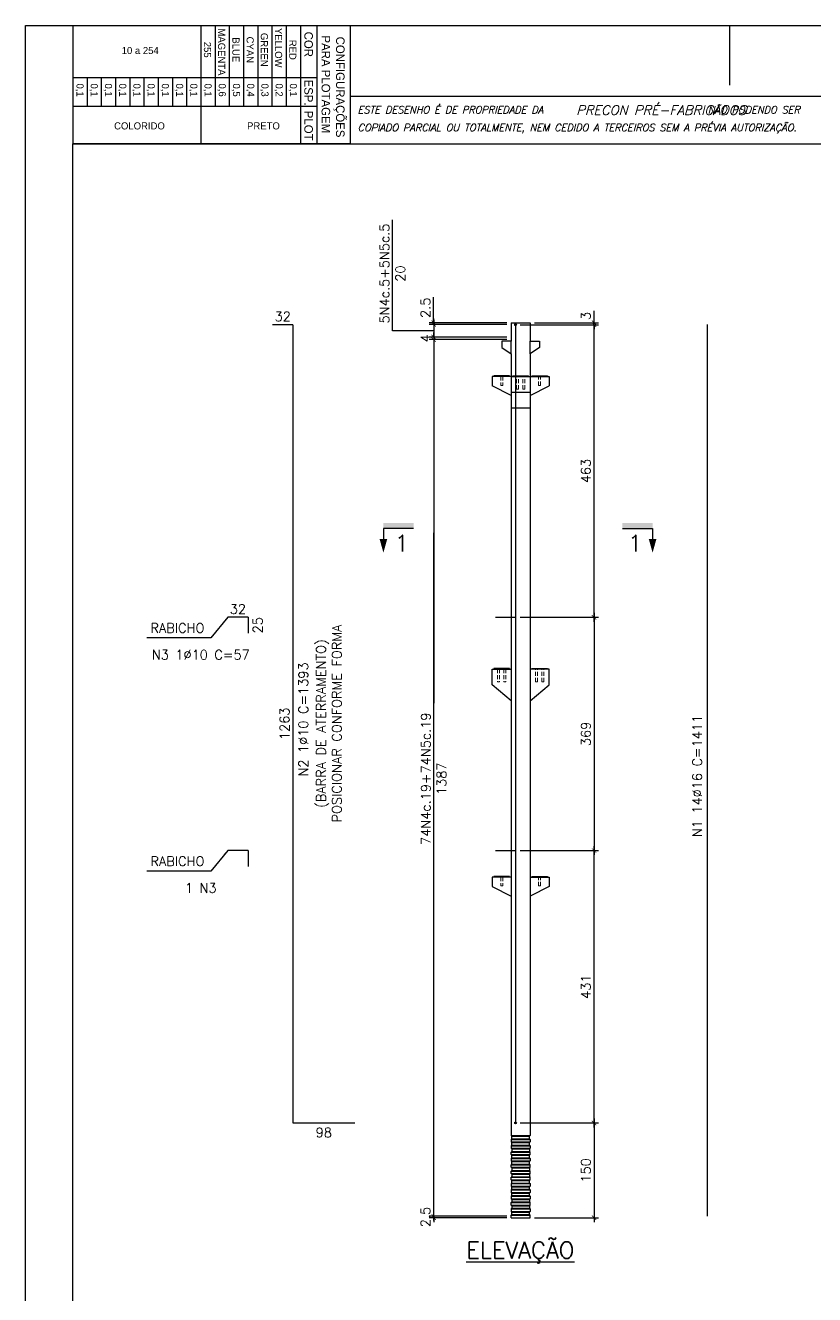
# Model space of a CAD drawing. Header units: centimetres. Extents: x 1658 to 19651, y 8294 to 11444.
# Drawn here: x 6913 to 8162, y 9436 to 11444 of the extents above; entities that cross this region are included whole.
import ezdxf
from ezdxf.enums import TextEntityAlignment as Align

# ---------------------------------------------------------------- set-up
doc = ezdxf.new("R2010")
doc.units = ezdxf.units.CM
doc.header["$LTSCALE"] = 50
doc.header["$MEASUREMENT"] = 0
doc.header["$PDMODE"] = 67
doc.linetypes.add('DASHED', pattern=[0.75, 0.5, -0.25])
doc.linetypes.add('HIDDEN', pattern=[0.375, 0.25, -0.125])
doc.layers.add('10 TRACEJADO', color=1, linetype='DASHED', lineweight=13)
for name, color, linetype in [('COTAS-PRECON', 1, 'Continuous'), ('FORMATO-PRECON', 2, 'Continuous'), ('HACHURAS-PRECON', 1, 'Continuous'), ('IND- CORTE-PRECON', 4, 'Continuous'), ('LINHA-01-PRECON', 1, 'Continuous'), ('LINHA-02-PRECON', 2, 'Continuous'), ('LINHA-04-PRECON', 4, 'Continuous'), ('TEXTO-35-PRECON', 5, 'Continuous'), ('X1', 2, 'Continuous')]:
    doc.layers.add(name, color=color, linetype=linetype)
doc.styles.add('R060', font='ACENT.shx', dxfattribs={"height": 75})
doc.styles.add('ROMANS', font='ROMANS.SHX', dxfattribs={"oblique": 15, "height": 3})
doc.styles.get("Standard").update_dxf_attribs({"font": 'romans.shx'})
doc.dimstyles.new('ESC50-50', dxfattribs={"dimscale": 50, "dimtxt": 0.2, "dimasz": 0.15, "dimexe": 0.15, "dimexo": 0.15, "dimgap": 0.08, "dimtad": 1, "dimdec": 1, "dimzin": 12, "dimdsep": 46, "dimtxsty": 'Standard', "dimblk": 'ARCHTICK', "dimcen": 0.09, "dimdle": 0.15, "dimclrd": 256, "dimclre": 256, "dimclrt": 2, "dimazin": 3, "dimtfac": 1, "dimtdec": 1, "dimtmove": 1, "dimatfit": 2, "dimfxl": 0.15, "dimtolj": 1, "dimtzin": 0, "dimarcsym": 0})
doc.dimstyles.new('ESC75-75', dxfattribs={"dimscale": 0, "dimtxt": 15, "dimasz": 7, "dimexe": 7, "dimexo": 7, "dimgap": 5.5, "dimtad": 1, "dimdec": 1, "dimdsep": 46, "dimtxsty": 'Standard', "dimblk": 'ARCHTICK', "dimcen": 0.1, "dimdle": 7, "dimclrd": 256, "dimclre": 256, "dimclrt": 2, "dimadec": 0, "dimazin": 0, "dimtfac": 1, "dimtdec": 1, "dimtix": 1, "dimtmove": 2, "dimatfit": 3, "dimfxl": 1, "dimarcsym": 0})

# ---------------------------------------------------------------- blocks, each defined once
blk = doc.blocks.new('A$C0AF02B9D')
at = {"layer": 'FORMATO-PRECON', "color": 1}
for p, q in [((0, 585), (250, 585)), ((0, 0), (0, 585)), ((250, 585), (250, 0)), ((0, 480), (250, 480)), ((0, 450), (170.7, 450)), ((0, 420), (170.7, 420)), ((0, 390), (170.7, 390)), ((0, 360), (170.7, 360)), ((0, 330), (170.7, 330)), ((0, 300), (170.7, 300)), ((110.1, 240), (170.7, 240)), ((110.1, 210), (170.7, 210)), ((110.1, 180), (170.7, 180)), ((110.1, 150), (170.7, 150)), ((110.1, 150), (170.7, 150)), ((110.1, 120), (170.7, 120)), ((110.1, 120), (170.7, 120)), ((110.1, 90), (170.7, 90)), ((110.1, 90), (170.7, 90)), ((110.1, 60), (170.7, 60)), ((110.1, 60), (170.7, 60)), ((110.1, 30), (170.7, 30)), ((110.1, 30), (170.7, 30)), ((0, 0), (250, 0)), ((110.1, 0), (170.7, 0)), ((110.1, 0), (170.7, 0)), ((110.1, 0), (170.7, 0))]:
    blk.add_line(p, q, dxfattribs=at)
at = {"layer": 'FORMATO-PRECON'}
for p, q in [((0, 515), (250, 515)), ((110.1, 0), (110.1, 515)), ((170.7, 0), (170.7, 515)), ((0, 270), (250, 270))]:
    blk.add_line(p, q, dxfattribs=at)
at = {"layer": 'FORMATO-PRECON', "style": 'R060'}
for s, p in [('CONFIGURAÇÕES ', (133.4, 563.9)), ('PARA PLOTAGEM', (124.3, 533.7)), ('COR', (40, 497.3)), ('ESP.', (141.8, 497.3)), ('PLOT', (211.6, 497.3))]:
    blk.add_text(s, height=18, dxfattribs=at).set_placement(p, align=Align.MIDDLE)
at = {"layer": 'FORMATO-PRECON', "color": 1, "style": 'R060'}
for s, p in [('RED', (51.5, 464)), ('0,1', (136.5, 464)), ('YELLOW', (47.2, 434)), ('0,2', (136.5, 434)), ('GREEN', (51.5, 404)), ('0,3', (136.5, 404)), ('CYAN', (51.5, 374)), ('0,4', (136.5, 374)), ('BLUE', (51.5, 344)), ('0,5', (136.5, 344)), ('MAGENTA', (56.1, 314)), ('0,6', (136.5, 314)), ('255', (51.3, 284)), ('0,1', (136.5, 284)), ('0,1', (136.5, 254)), ('0,1', (136.5, 224)), ('0,1', (136.5, 194)), ('0,1', (136.5, 164)), ('0,1', (136.5, 134)), ('0,1', (136.5, 104)), ('0,1', (136.5, 74)), ('0,1', (136.5, 44)), ('0,1', (136.5, 14))]:
    blk.add_text(s, height=15, dxfattribs=at).set_placement(p, align=Align.MIDDLE)
for s, p in [('PRETO', (212, 402.1)), ('COLORIDO', (212, 140.6)), ('10 a 254', (53, 142.2))]:
    blk.add_text(s, height=15, rotation=90, dxfattribs=at).set_placement(p, align=Align.MIDDLE)
blk = doc.blocks.new('A$C432D58B7')
at = {"layer": 'LINHA-01-PRECON'}
blk.add_blockref('A$C0AF02B9D', (0, 0), dxfattribs=at)
blk = doc.blocks.new('A$C550964AD')
at = {"layer": 'LINHA-01-PRECON'}
blk.add_blockref('A$C432D58B7', (0, 0), dxfattribs=at)
blk = doc.blocks.new('A$C2E607E54')
at = {"layer": 'FORMATO-PRECON', "color": 6}
blk.add_line((1835, 4050), (685, 4050), dxfattribs=at)
at = {"layer": 'FORMATO-PRECON'}
for points in [[(0, 4200), (2970, 4200), (2970, 0), (0, 0)], [(685, 3950), (1835, 3950), (1835, 4050), (685, 4050)]]:
    blk.add_lwpolyline(points, close=True, dxfattribs=at)
blk.add_lwpolyline([(1485, 4200), (1485, 4073.6)], dxfattribs=at)
at = {"layer": 'FORMATO-PRECON', "color": 6}
blk.add_lwpolyline([(100, 3950), (2870, 3950), (2870, 100), (100, 100)], close=True, dxfattribs=at)
at = {"layer": 'TEXTO-35-PRECON', "rotation": 270}
blk.add_blockref('A$C550964AD', (100, 4200), dxfattribs=at)
at = {"layer": 'FORMATO-PRECON', "style": 'ROMANS', "oblique": 15}
for s, p in [('ESTE DESENHO É DE PROPRIEDADE DA                            NÃO PODENDO SER', (700.8, 4014.4)), ('COPIADO PARCIAL OU TOTALMENTE, NEM CEDIDO A TERCEIROS SEM A PRÉVIA AUTORIZAÇÃO.', (700.8, 3977))]:
    blk.add_text(s, height=15, dxfattribs=at).set_placement(p)
at = {"layer": 'FORMATO-PRECON', "color": 3, "style": 'ROMANS', "oblique": 15}
blk.add_text('PRECON PRÉ-FABRICADOS', height=20, dxfattribs=at).set_placement((1162, 4011.3))
blk = doc.blocks.new('_ArchTick')
at = {"color": 0, "linetype": 'ByBlock', "const_width": 0.15}
blk.add_lwpolyline([(-0.5, -0.5), (0.5, 0.5)], dxfattribs=at)
blk = doc.blocks.new('*D236')
at = {"layer": 'Defpoints', "color": 0, "transparency": 16777216}
for p in [(7559.2, 9559.9), (7681.8, 9559.9), (7681.8, 9557.4)]:
    blk.add_point(p, dxfattribs=at)
at = {"layer": 'LINHA-01-PRECON', "lineweight": -2, "transparency": 16777216}
for p, q in [((7674.8, 9559.9), (7552.2, 9559.9)), ((7559.2, 9559.9), (7559.2, 9566.9)), ((7559.2, 9557.4), (7559.2, 9559.9)), ((7674.8, 9557.4), (7552.2, 9557.4)), ((7559.2, 9557.4), (7559.2, 9550.4))]:
    blk.add_line(p, q, dxfattribs=at)
at = {"layer": 'LINHA-01-PRECON', "lineweight": -2, "transparency": 16777216, "xscale": 7, "yscale": 7, "zscale": 7}
for p, rotation in [((7559.2, 9559.9), 270), ((7559.2, 9557.4), 90)]:
    blk.add_blockref('_ArchTick', p, dxfattribs=dict(at, rotation=rotation))
at = {"layer": 'LINHA-01-PRECON', "color": 2, "transparency": 16777216, "insert": (7546.2, 9558.6), "char_height": 15, "attachment_point": 5, "rotation": 90}
blk.add_mtext('2.5', dxfattribs=at)
blk = doc.blocks.new('IND-CORTE-')
at = {"layer": 'IND- CORTE-PRECON', "color": 1}
for p, q in [((-11.2, 63.5), (-33.6, 63.5)), ((-11.2, 0), (-11.2, 63.5))]:
    blk.add_line(p, q, dxfattribs=at)
for points in [[(-33.6, 71.5), (-62.5, 63.5), (-33.6, 55.4)], [(0, 0), (-11.2, 0), (0, 63.5), (-11.2, 63.5)]]:
    blk.add_solid(points, dxfattribs=at)
at = {"layer": 'IND- CORTE-PRECON', "linetype": 'Continuous', "style": 'ROMANS', "flags": 8}
blk.add_attdef('B', (-57.7, 9.1), '', height=35, dxfattribs=at)
blk = doc.blocks.new('*D237')
at = {"layer": 'Defpoints', "color": 0, "transparency": 16777216}
for p in [(7559.2, 10946.9), (7681.8, 10946.9), (7681.8, 9559.9)]:
    blk.add_point(p, dxfattribs=at)
at = {"layer": 'LINHA-01-PRECON', "lineweight": -2, "transparency": 16777216}
for p, q in [((7674.8, 10946.9), (7552.2, 10946.9)), ((7559.2, 10953.9), (7559.2, 10371.4)), ((7559.2, 9552.9), (7559.2, 10132.6)), ((7674.8, 9559.9), (7552.2, 9559.9))]:
    blk.add_line(p, q, dxfattribs=at)
at = {"layer": 'LINHA-01-PRECON', "lineweight": -2, "transparency": 16777216, "xscale": 7, "yscale": 7, "zscale": 7}
for p, rotation in [((7559.2, 10946.9), 90), ((7559.2, 9559.9), 270)]:
    blk.add_blockref('_ArchTick', p, dxfattribs=dict(at, rotation=rotation))
at = {"layer": 'LINHA-01-PRECON', "color": 2, "transparency": 16777216, "insert": (7559.2, 10252), "char_height": 15, "attachment_point": 5, "rotation": 90}
blk.add_mtext('74N4c.19+74N5c.19\\P1387', dxfattribs=at)
blk = doc.blocks.new('*D238')
at = {"layer": 'Defpoints', "color": 0, "transparency": 16777216}
for p in [(7304.4, 10970.4), (7304.4, 10970.4), (7336.4, 10970.4)]:
    blk.add_point(p, dxfattribs=at)
at = {"layer": 'LINHA-01-PRECON', "color": 2, "transparency": 16777216, "insert": (7320.4, 10983.4), "char_height": 15, "attachment_point": 5}
blk.add_mtext('32', dxfattribs=at)
blk = doc.blocks.new('*D239')
at = {"layer": 'Defpoints', "color": 0, "transparency": 16777216}
for p in [(7336.4, 10970.4), (7336.4, 9707.4), (7336.4, 9707.4)]:
    blk.add_point(p, dxfattribs=at)
at = {"layer": 'LINHA-01-PRECON', "color": 2, "transparency": 16777216, "insert": (7323.4, 10338.9), "char_height": 15, "attachment_point": 5, "rotation": 90}
blk.add_mtext('1263', dxfattribs=at)
blk = doc.blocks.new('*D240')
at = {"layer": 'Defpoints', "color": 0, "transparency": 16777216}
for p in [(7336.4, 9707.4), (7434.4, 9707.4), (7434.4, 9707.4)]:
    blk.add_point(p, dxfattribs=at)
at = {"layer": 'LINHA-01-PRECON', "color": 2, "transparency": 16777216, "insert": (7385.4, 9692.3), "char_height": 15, "attachment_point": 5}
blk.add_mtext('98', dxfattribs=at)
blk = doc.blocks.new('*D241')
at = {"layer": 'Defpoints', "color": 0, "transparency": 16777216}
for p in [(7688.8, 10507.4), (7688.8, 10138.4), (7812.9, 10138.4)]:
    blk.add_point(p, dxfattribs=at)
at = {"layer": 'LINHA-01-PRECON', "lineweight": -2, "transparency": 16777216}
for p, q in [((7695.8, 10507.4), (7819.9, 10507.4)), ((7812.9, 10514.4), (7812.9, 10131.4)), ((7695.8, 10138.4), (7819.9, 10138.4))]:
    blk.add_line(p, q, dxfattribs=at)
at = {"layer": 'LINHA-01-PRECON', "lineweight": -2, "transparency": 16777216, "xscale": 7, "yscale": 7, "zscale": 7}
for p, rotation in [((7812.9, 10507.4), 90), ((7812.9, 10138.4), 270)]:
    blk.add_blockref('_ArchTick', p, dxfattribs=dict(at, rotation=rotation))
at = {"layer": 'LINHA-01-PRECON', "color": 2, "transparency": 16777216, "insert": (7799.9, 10322.9), "char_height": 15, "attachment_point": 5, "rotation": 90}
blk.add_mtext('369', dxfattribs=at)
blk = doc.blocks.new('*D242')
at = {"layer": 'Defpoints', "color": 0, "transparency": 16777216}
for p in [(7688.8, 9707.4), (7711.8, 9557.4), (7812.9, 9557.4)]:
    blk.add_point(p, dxfattribs=at)
at = {"layer": 'LINHA-01-PRECON', "lineweight": -2, "transparency": 16777216}
for p, q in [((7695.8, 9707.4), (7819.9, 9707.4)), ((7812.9, 9714.4), (7812.9, 9550.4)), ((7718.8, 9557.4), (7819.9, 9557.4))]:
    blk.add_line(p, q, dxfattribs=at)
at = {"layer": 'LINHA-01-PRECON', "lineweight": -2, "transparency": 16777216, "xscale": 7, "yscale": 7, "zscale": 7}
for p, rotation in [((7812.9, 9707.4), 90), ((7812.9, 9557.4), 270)]:
    blk.add_blockref('_ArchTick', p, dxfattribs=dict(at, rotation=rotation))
at = {"layer": 'LINHA-01-PRECON', "color": 2, "transparency": 16777216, "insert": (7799.9, 9632.4), "char_height": 15, "attachment_point": 5, "rotation": 90}
blk.add_mtext('150', dxfattribs=at)
blk = doc.blocks.new('*D229')
at = {"layer": 'Defpoints', "color": 0, "transparency": 16777216}
for p in [(7688.8, 10970.4), (7711.8, 10973.4), (7812.9, 10973.4)]:
    blk.add_point(p, dxfattribs=at)
at = {"layer": 'LINHA-01-PRECON', "lineweight": -2, "transparency": 16777216}
for p, q in [((7695.8, 10970.4), (7819.9, 10970.4)), ((7718.8, 10973.4), (7819.9, 10973.4)), ((7812.9, 10973.4), (7812.9, 10980.4)), ((7812.9, 10970.4), (7812.9, 10973.4)), ((7812.9, 10970.4), (7812.9, 10963.4))]:
    blk.add_line(p, q, dxfattribs=at)
at = {"layer": 'LINHA-01-PRECON', "lineweight": -2, "transparency": 16777216, "xscale": 7, "yscale": 7, "zscale": 7}
for p, rotation in [((7812.9, 10973.4), 270), ((7812.9, 10970.4), 90)]:
    blk.add_blockref('_ArchTick', p, dxfattribs=dict(at, rotation=rotation))
at = {"layer": 'LINHA-01-PRECON', "color": 2, "transparency": 16777216, "insert": (7799.9, 10984.2), "char_height": 15, "attachment_point": 5, "rotation": 90}
blk.add_mtext('3', dxfattribs=at)
blk = doc.blocks.new('*D230')
at = {"layer": 'Defpoints', "color": 0, "transparency": 16777216}
for p in [(7559.2, 10970.9), (7681.8, 10973.4), (7681.8, 10970.9)]:
    blk.add_point(p, dxfattribs=at)
at = {"layer": 'LINHA-01-PRECON', "lineweight": -2, "transparency": 16777216}
for p, q in [((7674.8, 10973.4), (7552.2, 10973.4)), ((7674.8, 10970.9), (7552.2, 10970.9)), ((7559.2, 10973.4), (7559.2, 10980.4)), ((7559.2, 10973.4), (7559.2, 10970.9)), ((7559.2, 10970.9), (7559.2, 10963.9))]:
    blk.add_line(p, q, dxfattribs=at)
at = {"layer": 'LINHA-01-PRECON', "lineweight": -2, "transparency": 16777216, "xscale": 7, "yscale": 7, "zscale": 7}
for p, rotation in [((7559.2, 10973.4), 270), ((7559.2, 10970.9), 90)]:
    blk.add_blockref('_ArchTick', p, dxfattribs=dict(at, rotation=rotation))
at = {"layer": 'LINHA-01-PRECON', "color": 2, "transparency": 16777216, "insert": (7546.2, 10997.1), "char_height": 15, "attachment_point": 5, "rotation": 90}
blk.add_mtext('2.5', dxfattribs=at)
blk = doc.blocks.new('*D231')
at = {"layer": 'Defpoints', "color": 0, "transparency": 16777216}
for p in [(7681.8, 10970.9), (7559.2, 10950.9), (7681.8, 10950.9)]:
    blk.add_point(p, dxfattribs=at)
at = {"layer": 'LINHA-01-PRECON', "lineweight": -2, "transparency": 16777216}
for p, q in [((7674.8, 10970.9), (7552.2, 10970.9)), ((7559.2, 10977.9), (7559.2, 10943.9)), ((7674.8, 10950.9), (7552.2, 10950.9))]:
    blk.add_line(p, q, dxfattribs=at)
at = {"layer": 'LINHA-01-PRECON', "lineweight": -2, "transparency": 16777216, "xscale": 7, "yscale": 7, "zscale": 7}
for p, rotation in [((7559.2, 10970.9), 90), ((7559.2, 10950.9), 270)]:
    blk.add_blockref('_ArchTick', p, dxfattribs=dict(at, rotation=rotation))
at = {"layer": 'LINHA-01-PRECON', "color": 2, "transparency": 16777216, "insert": (7494, 11051.3), "char_height": 15, "attachment_point": 5, "rotation": 90}
blk.add_mtext('5N4c.5+5N5c.5\\P20', dxfattribs=at)
blk = doc.blocks.new('*D232')
at = {"layer": 'Defpoints', "color": 0, "transparency": 16777216}
for p in [(7559.2, 10946.9), (7681.8, 10950.9), (7681.8, 10946.9)]:
    blk.add_point(p, dxfattribs=at)
at = {"layer": 'LINHA-01-PRECON', "lineweight": -2, "transparency": 16777216}
for p, q in [((7674.8, 10950.9), (7552.2, 10950.9)), ((7674.8, 10946.9), (7552.2, 10946.9)), ((7559.2, 10950.9), (7559.2, 10957.9)), ((7559.2, 10950.9), (7559.2, 10946.9)), ((7559.2, 10946.9), (7559.2, 10939.9))]:
    blk.add_line(p, q, dxfattribs=at)
at = {"layer": 'LINHA-01-PRECON', "lineweight": -2, "transparency": 16777216, "xscale": 7, "yscale": 7, "zscale": 7}
for p, rotation in [((7559.2, 10950.9), 270), ((7559.2, 10946.9), 90)]:
    blk.add_blockref('_ArchTick', p, dxfattribs=dict(at, rotation=rotation))
at = {"layer": 'LINHA-01-PRECON', "color": 2, "transparency": 16777216, "insert": (7546.2, 10948.9), "char_height": 15, "attachment_point": 5, "rotation": 90}
blk.add_mtext('4', dxfattribs=at)
blk = doc.blocks.new('*D233')
at = {"layer": 'Defpoints', "color": 0, "transparency": 16777216}
for p in [(7688.8, 10970.4), (7812.9, 10970.4), (7688.8, 10507.4)]:
    blk.add_point(p, dxfattribs=at)
at = {"layer": 'LINHA-01-PRECON', "lineweight": -2, "transparency": 16777216}
for p, q in [((7695.8, 10970.4), (7819.9, 10970.4)), ((7812.9, 10500.4), (7812.9, 10977.4)), ((7695.8, 10507.4), (7819.9, 10507.4))]:
    blk.add_line(p, q, dxfattribs=at)
at = {"layer": 'LINHA-01-PRECON', "lineweight": -2, "transparency": 16777216, "xscale": 7, "yscale": 7, "zscale": 7}
for p, rotation in [((7812.9, 10970.4), 90), ((7812.9, 10507.4), 270)]:
    blk.add_blockref('_ArchTick', p, dxfattribs=dict(at, rotation=rotation))
at = {"layer": 'LINHA-01-PRECON', "color": 2, "transparency": 16777216, "insert": (7799.9, 10738.9), "char_height": 15, "attachment_point": 5, "rotation": 90}
blk.add_mtext('463', dxfattribs=at)
blk = doc.blocks.new('*D234')
at = {"layer": 'Defpoints', "color": 0, "transparency": 16777216}
for p in [(7233.5, 10507.4), (7265.5, 10507.4), (7265.5, 10507.4)]:
    blk.add_point(p, dxfattribs=at)
at = {"layer": 'LINHA-01-PRECON', "color": 2, "transparency": 16777216, "insert": (7249.5, 10520.4), "char_height": 15, "attachment_point": 5}
blk.add_mtext('32', dxfattribs=at)
blk = doc.blocks.new('*D235')
at = {"layer": 'Defpoints', "color": 0, "transparency": 16777216}
for p in [(7265.5, 10507.4), (7265.5, 10482.4), (7265.5, 10482.4)]:
    blk.add_point(p, dxfattribs=at)
at = {"layer": 'LINHA-01-PRECON', "color": 2, "transparency": 16777216, "insert": (7280.9, 10494.9), "char_height": 15, "attachment_point": 5, "rotation": 90}
blk.add_mtext('25', dxfattribs=at)
blk = doc.blocks.new('*D243')
at = {"layer": 'Defpoints', "color": 0, "transparency": 16777216}
for p in [(7688.8, 10138.4), (7812.9, 10138.4), (7688.8, 9707.4)]:
    blk.add_point(p, dxfattribs=at)
at = {"layer": 'LINHA-01-PRECON', "lineweight": -2, "transparency": 16777216}
for p, q in [((7812.9, 9700.4), (7812.9, 10145.4)), ((7695.8, 10138.4), (7819.9, 10138.4)), ((7695.8, 9707.4), (7819.9, 9707.4))]:
    blk.add_line(p, q, dxfattribs=at)
at = {"layer": 'LINHA-01-PRECON', "lineweight": -2, "transparency": 16777216, "xscale": 7, "yscale": 7, "zscale": 7}
for p, rotation in [((7812.9, 10138.4), 90), ((7812.9, 9707.4), 270)]:
    blk.add_blockref('_ArchTick', p, dxfattribs=dict(at, rotation=rotation))
at = {"layer": 'LINHA-01-PRECON', "color": 2, "transparency": 16777216, "insert": (7799.9, 9922.9), "char_height": 15, "attachment_point": 5, "rotation": 90}
blk.add_mtext('431', dxfattribs=at)

msp = doc.modelspace()

# ---------------------------------------------------------------- hatches: boundary and pattern name
at = {"layer": 'LINHA-04-PRECON'}
h = msp.add_hatch(color=256, dxfattribs=at)
h.dxf.hatch_style = 1
h.paths.add_polyline_path([(7687.32, 10970.4, -1), (7690.32, 10970.4, -1)])
h = msp.add_hatch(color=256, dxfattribs=at)
h.dxf.hatch_style = 1
h.paths.add_polyline_path([(7687.32, 9707.4, 1), (7690.32, 9707.4, 1)])

# ---------------------------------------------------------------- linework, layer by layer
at = {"layer": '10 TRACEJADO', "linetype": 'HIDDEN', "ltscale": 0.5, "extrusion": (0, 1, 0)}
for p, q in [((7665.22, 10889.4), (7665.22, 10888.4)), ((7665.22, 10888.4), (7665.22, 10874.4)), ((7668.42, 10889.4), (7668.42, 10888.4)), ((7668.42, 10888.4), (7668.42, 10874.4)), ((7690.22, 10888.4), (7690.22, 10889.4)), ((7690.22, 10868.4), (7690.22, 10888.4)), ((7693.42, 10888.4), (7693.42, 10889.4)), ((7693.42, 10868.4), (7693.42, 10888.4)), ((7700.22, 10888.4), (7700.22, 10889.4)), ((7700.22, 10868.4), (7700.22, 10888.4)), ((7703.42, 10888.4), (7703.42, 10889.4)), ((7703.42, 10868.4), (7703.42, 10888.4)), ((7725.22, 10888.4), (7725.22, 10889.4)), ((7725.22, 10874.4), (7725.22, 10888.4)), ((7728.42, 10888.4), (7728.42, 10889.4)), ((7728.42, 10874.4), (7728.42, 10888.4)), ((7668.42, 10874.4), (7665.22, 10874.4)), ((7690.22, 10868.4), (7693.42, 10868.4)), ((7700.22, 10868.4), (7703.42, 10868.4)), ((7725.22, 10874.4), (7728.42, 10874.4)), ((7660.22, 10426.4), (7660.22, 10425.4)), ((7660.22, 10425.4), (7660.22, 10405.4)), ((7663.42, 10426.4), (7663.42, 10425.4)), ((7663.42, 10425.4), (7663.42, 10405.4)), ((7670.22, 10426.4), (7670.22, 10425.4)), ((7670.22, 10425.4), (7670.22, 10405.4)), ((7673.42, 10426.4), (7673.42, 10425.4)), ((7673.42, 10425.4), (7673.42, 10405.4)), ((7720.22, 10425.4), (7720.22, 10426.4)), ((7720.22, 10405.4), (7720.22, 10425.4)), ((7723.42, 10425.4), (7723.42, 10426.4)), ((7723.42, 10405.4), (7723.42, 10425.4)), ((7730.22, 10425.4), (7730.22, 10426.4)), ((7730.22, 10405.4), (7730.22, 10425.4)), ((7733.42, 10425.4), (7733.42, 10426.4)), ((7733.42, 10405.4), (7733.42, 10425.4)), ((7663.42, 10405.4), (7660.22, 10405.4)), ((7673.42, 10405.4), (7670.22, 10405.4)), ((7720.22, 10405.4), (7723.42, 10405.4)), ((7730.22, 10405.4), (7733.42, 10405.4)), ((7665.22, 10097.4), (7665.22, 10096.4)), ((7665.22, 10096.4), (7665.22, 10082.4)), ((7668.42, 10082.4), (7665.22, 10082.4)), ((7668.42, 10097.4), (7668.42, 10096.4)), ((7668.42, 10096.4), (7668.42, 10082.4)), ((7725.22, 10096.4), (7725.22, 10097.4)), ((7725.22, 10082.4), (7725.22, 10096.4)), ((7725.22, 10082.4), (7728.42, 10082.4)), ((7728.42, 10096.4), (7728.42, 10097.4)), ((7728.42, 10082.4), (7728.42, 10096.4))]:
    msp.add_line(p, q, dxfattribs=at)
at = {"layer": 'LINHA-01-PRECON'}
for p, q in [((7559.16, 10973.4), (7559.16, 11013.84)), ((7812.94, 10973.4), (7812.94, 10992.08)), ((7559.16, 10641.11), (7559.16, 9933.69)), ((7681.82, 9687.4), (7711.82, 9687.4)), ((7681.82, 9681.4), (7711.82, 9681.4)), ((7682.82, 9686.4), (7710.82, 9686.4)), ((7682.82, 9682.4), (7710.82, 9682.4)), ((7681.82, 9677.4), (7711.82, 9677.4)), ((7681.82, 9671.4), (7711.82, 9671.4)), ((7681.82, 9667.4), (7711.82, 9667.4)), ((7681.82, 9661.4), (7711.82, 9661.4)), ((7682.82, 9676.4), (7710.82, 9676.4)), ((7682.82, 9672.4), (7710.82, 9672.4)), ((7682.82, 9666.4), (7710.82, 9666.4)), ((7682.82, 9662.4), (7710.82, 9662.4)), ((7681.82, 9657.4), (7711.82, 9657.4)), ((7681.82, 9651.4), (7711.82, 9651.4)), ((7681.82, 9647.4), (7711.82, 9647.4)), ((7681.82, 9641.4), (7711.82, 9641.4)), ((7682.82, 9656.4), (7710.82, 9656.4)), ((7682.82, 9652.4), (7710.82, 9652.4)), ((7682.82, 9646.4), (7710.82, 9646.4)), ((7682.82, 9642.4), (7710.82, 9642.4)), ((7681.82, 9637.4), (7711.82, 9637.4)), ((7681.82, 9631.4), (7711.82, 9631.4)), ((7681.82, 9627.4), (7711.82, 9627.4)), ((7681.82, 9621.4), (7711.82, 9621.4)), ((7682.82, 9636.4), (7710.82, 9636.4)), ((7682.82, 9632.4), (7710.82, 9632.4)), ((7682.82, 9626.4), (7710.82, 9626.4)), ((7682.82, 9622.4), (7710.82, 9622.4)), ((7681.82, 9617.4), (7711.82, 9617.4)), ((7681.82, 9617.4), (7711.82, 9617.4)), ((7681.82, 9611.4), (7711.82, 9611.4)), ((7681.82, 9607.4), (7711.82, 9607.4)), ((7681.82, 9601.4), (7711.82, 9601.4)), ((7682.82, 9616.4), (7710.82, 9616.4)), ((7682.82, 9612.4), (7710.82, 9612.4)), ((7682.82, 9606.4), (7710.82, 9606.4)), ((7682.82, 9602.4), (7710.82, 9602.4)), ((7681.82, 9597.4), (7711.82, 9597.4)), ((7681.82, 9591.4), (7711.82, 9591.4)), ((7681.82, 9587.4), (7711.82, 9587.4)), ((7681.82, 9581.4), (7711.82, 9581.4)), ((7682.82, 9596.4), (7710.82, 9596.4)), ((7682.82, 9592.4), (7710.82, 9592.4)), ((7682.82, 9586.4), (7710.82, 9586.4)), ((7682.82, 9582.4), (7710.82, 9582.4)), ((7681.82, 9577.4), (7711.82, 9577.4)), ((7681.82, 9571.4), (7711.82, 9571.4)), ((7681.82, 9567.4), (7711.82, 9567.4)), ((7681.82, 9561.4), (7711.82, 9561.4)), ((7682.82, 9576.4), (7710.82, 9576.4)), ((7682.82, 9572.4), (7710.82, 9572.4)), ((7682.82, 9566.4), (7710.82, 9566.4)), ((7682.82, 9562.4), (7710.82, 9562.4))]:
    msp.add_line(p, q, dxfattribs=at)
at = {"layer": 'LINHA-02-PRECON', "extrusion": (0, 1, 0)}
for p, q in [((7681.82, 10973.4), (7681.82, 10944.4)), ((7681.82, 10973.4), (7711.82, 10973.4)), ((7711.82, 10973.4), (7711.82, 10944.4)), ((7681.82, 10944.4), (7666.82, 10944.4)), ((7666.82, 10944.4), (7666.82, 10934.4)), ((7681.82, 10924.4), (7681.82, 10944.4)), ((7711.81, 10944.4), (7726.81, 10944.4)), ((7711.81, 10924.4), (7711.81, 10944.4)), ((7726.81, 10944.4), (7726.81, 10934.4)), ((7666.82, 10934.4), (7681.82, 10924.4)), ((7681.82, 10924.4), (7681.82, 10888.4)), ((7726.81, 10934.4), (7711.81, 10924.4)), ((7711.82, 10924.4), (7711.82, 10888.4)), ((7651.82, 10888.4), (7651.82, 10873.4)), ((7681.82, 10888.4), (7651.82, 10888.4)), ((7654.32, 10889.4), (7654.32, 10888.4)), ((7679.32, 10889.4), (7654.32, 10889.4)), ((7679.32, 10889.4), (7679.32, 10888.4)), ((7681.82, 10888.4), (7681.82, 10863.4)), ((7681.82, 10888.4), (7711.82, 10888.4)), ((7684.32, 10889.4), (7709.32, 10889.4)), ((7684.32, 10888.4), (7684.32, 10889.4)), ((7709.32, 10888.4), (7709.32, 10889.4)), ((7711.82, 10888.4), (7741.82, 10888.4)), ((7711.82, 10888.4), (7711.82, 10863.4)), ((7714.32, 10889.4), (7714.32, 10888.4)), ((7714.32, 10889.4), (7739.32, 10889.4)), ((7739.32, 10889.4), (7739.32, 10888.4)), ((7741.82, 10888.4), (7741.82, 10873.4)), ((7681.82, 10858.4), (7651.82, 10873.4)), ((7711.82, 10858.4), (7741.82, 10873.4)), ((7681.82, 10863.4), (7681.82, 10838.4)), ((7681.82, 10863.4), (7711.82, 10863.4)), ((7711.82, 10863.4), (7711.82, 10838.4)), ((7681.82, 10838.4), (7681.82, 9687.4)), ((7711.82, 10838.4), (7681.82, 10838.4)), ((7711.82, 10838.4), (7711.82, 9687.4)), ((7651.82, 10400.4), (7651.82, 10425.4)), ((7651.82, 10425.4), (7681.82, 10425.4)), ((7679.32, 10426.4), (7654.32, 10426.4)), ((7654.32, 10426.4), (7654.32, 10425.4)), ((7679.32, 10426.4), (7679.32, 10425.4)), ((7741.82, 10425.4), (7711.82, 10425.4)), ((7714.32, 10426.4), (7739.32, 10426.4)), ((7714.32, 10426.4), (7714.32, 10425.4)), ((7739.32, 10426.4), (7739.32, 10425.4)), ((7741.82, 10400.4), (7741.82, 10425.4)), ((7681.82, 10375.4), (7651.82, 10400.4)), ((7711.82, 10375.4), (7741.82, 10400.4)), ((7681.82, 10096.4), (7651.82, 10096.4)), ((7651.82, 10096.4), (7651.82, 10081.4)), ((7651.82, 10081.4), (7681.82, 10066.4)), ((7654.32, 10097.4), (7654.32, 10096.4)), ((7679.32, 10097.4), (7654.32, 10097.4)), ((7679.32, 10097.4), (7679.32, 10096.4)), ((7711.82, 10096.4), (7741.82, 10096.4)), ((7741.82, 10081.4), (7711.82, 10066.4)), ((7714.32, 10097.4), (7714.32, 10096.4)), ((7714.32, 10097.4), (7739.32, 10097.4)), ((7739.32, 10097.4), (7739.32, 10096.4)), ((7741.82, 10096.4), (7741.82, 10081.4)), ((7681.82, 9557.4), (7711.82, 9557.4))]:
    msp.add_line(p, q, dxfattribs=at)
at = {"layer": 'LINHA-02-PRECON'}
for p, q in [((7682.82, 9686.4), (7681.82, 9687.4)), ((7682.82, 9682.4), (7681.82, 9681.4)), ((7681.82, 9681.4), (7681.82, 9677.4)), ((7682.82, 9682.4), (7682.82, 9686.4)), ((7710.82, 9686.4), (7711.82, 9687.4)), ((7710.82, 9682.4), (7710.82, 9686.4)), ((7710.82, 9682.4), (7711.82, 9681.4)), ((7711.82, 9681.4), (7711.82, 9677.4)), ((7682.82, 9676.4), (7681.82, 9677.4)), ((7682.82, 9672.4), (7681.82, 9671.4)), ((7681.82, 9671.4), (7681.82, 9667.4)), ((7682.82, 9666.4), (7681.82, 9667.4)), ((7682.82, 9662.4), (7681.82, 9661.4)), ((7681.82, 9657.4), (7681.82, 9661.4)), ((7682.82, 9672.4), (7682.82, 9676.4)), ((7682.82, 9666.4), (7682.82, 9662.4)), ((7710.82, 9676.4), (7711.82, 9677.4)), ((7710.82, 9672.4), (7710.82, 9676.4)), ((7710.82, 9672.4), (7711.82, 9671.4)), ((7710.82, 9666.4), (7711.82, 9667.4)), ((7710.82, 9666.4), (7710.82, 9662.4)), ((7710.82, 9662.4), (7711.82, 9661.4)), ((7711.82, 9671.4), (7711.82, 9667.4)), ((7711.82, 9657.4), (7711.82, 9661.4)), ((7682.82, 9656.4), (7681.82, 9657.4)), ((7682.82, 9652.4), (7681.82, 9651.4)), ((7681.82, 9651.4), (7681.82, 9647.4)), ((7682.82, 9646.4), (7681.82, 9647.4)), ((7682.82, 9642.4), (7681.82, 9641.4)), ((7681.82, 9637.4), (7681.82, 9641.4)), ((7682.82, 9652.4), (7682.82, 9656.4)), ((7682.82, 9642.4), (7682.82, 9646.4)), ((7710.82, 9656.4), (7711.82, 9657.4)), ((7710.82, 9652.4), (7710.82, 9656.4)), ((7710.82, 9652.4), (7711.82, 9651.4)), ((7710.82, 9646.4), (7711.82, 9647.4)), ((7710.82, 9642.4), (7710.82, 9646.4)), ((7710.82, 9642.4), (7711.82, 9641.4)), ((7711.82, 9651.4), (7711.82, 9647.4)), ((7711.82, 9637.4), (7711.82, 9641.4)), ((7682.82, 9636.4), (7681.82, 9637.4)), ((7682.82, 9632.4), (7681.82, 9631.4)), ((7681.82, 9627.4), (7681.82, 9631.4)), ((7682.82, 9626.4), (7681.82, 9627.4)), ((7682.82, 9622.4), (7681.82, 9621.4)), ((7681.82, 9617.4), (7681.82, 9621.4)), ((7682.82, 9636.4), (7682.82, 9632.4)), ((7682.82, 9626.4), (7682.82, 9622.4)), ((7710.82, 9636.4), (7711.82, 9637.4)), ((7710.82, 9636.4), (7710.82, 9632.4)), ((7710.82, 9632.4), (7711.82, 9631.4)), ((7710.82, 9626.4), (7711.82, 9627.4)), ((7710.82, 9626.4), (7710.82, 9622.4)), ((7710.82, 9622.4), (7711.82, 9621.4)), ((7711.82, 9627.4), (7711.82, 9631.4)), ((7711.82, 9617.4), (7711.82, 9621.4)), ((7682.82, 9616.4), (7681.82, 9617.4)), ((7682.82, 9612.4), (7681.82, 9611.4)), ((7681.82, 9611.4), (7681.82, 9607.4)), ((7682.82, 9606.4), (7681.82, 9607.4)), ((7682.82, 9602.4), (7681.82, 9601.4)), ((7681.82, 9601.4), (7681.82, 9597.4)), ((7682.82, 9612.4), (7682.82, 9616.4)), ((7682.82, 9602.4), (7682.82, 9606.4)), ((7710.82, 9616.4), (7711.82, 9617.4)), ((7710.82, 9612.4), (7710.82, 9616.4)), ((7710.82, 9612.4), (7711.82, 9611.4)), ((7710.82, 9606.4), (7711.82, 9607.4)), ((7710.82, 9602.4), (7710.82, 9606.4)), ((7710.82, 9602.4), (7711.82, 9601.4)), ((7711.82, 9611.4), (7711.82, 9607.4)), ((7711.82, 9601.4), (7711.82, 9597.4)), ((7682.82, 9596.4), (7681.82, 9597.4)), ((7682.82, 9592.4), (7681.82, 9591.4)), ((7681.82, 9591.4), (7681.82, 9587.4)), ((7682.82, 9586.4), (7681.82, 9587.4)), ((7682.82, 9582.4), (7681.82, 9581.4)), ((7681.82, 9577.4), (7681.82, 9581.4)), ((7682.82, 9592.4), (7682.82, 9596.4)), ((7682.82, 9586.4), (7682.82, 9582.4)), ((7710.82, 9596.4), (7711.82, 9597.4)), ((7710.82, 9592.4), (7710.82, 9596.4)), ((7710.82, 9592.4), (7711.82, 9591.4)), ((7710.82, 9586.4), (7711.82, 9587.4)), ((7710.82, 9586.4), (7710.82, 9582.4)), ((7710.82, 9582.4), (7711.82, 9581.4)), ((7711.82, 9591.4), (7711.82, 9587.4)), ((7711.82, 9577.4), (7711.82, 9581.4)), ((7682.82, 9576.4), (7681.82, 9577.4)), ((7682.82, 9572.4), (7681.82, 9571.4)), ((7681.82, 9571.4), (7681.82, 9567.4)), ((7682.82, 9566.4), (7681.82, 9567.4)), ((7682.82, 9562.4), (7681.82, 9561.4)), ((7681.82, 9557.4), (7681.82, 9561.4)), ((7682.82, 9576.4), (7682.82, 9572.4)), ((7682.82, 9562.4), (7682.82, 9566.4)), ((7710.82, 9576.4), (7711.82, 9577.4)), ((7710.82, 9576.4), (7710.82, 9572.4)), ((7710.82, 9572.4), (7711.82, 9571.4)), ((7710.82, 9566.4), (7711.82, 9567.4)), ((7710.82, 9562.4), (7710.82, 9566.4)), ((7710.82, 9562.4), (7711.82, 9561.4)), ((7711.82, 9571.4), (7711.82, 9567.4)), ((7711.82, 9557.4), (7711.82, 9561.4))]:
    msp.add_line(p, q, dxfattribs=at)
at = {"layer": 'LINHA-04-PRECON'}
for p, q in [((7336.37, 10970.4), (7304.37, 10970.4)), ((7265.5, 10507.4), (7233.5, 10507.4)), ((7265.5, 10507.4), (7265.5, 10482.4)), ((7656.82, 10507.4), (7688.82, 10507.4)), ((7265.5, 10138.4), (7233.5, 10138.4)), ((7265.5, 10138.4), (7265.5, 10113.4)), ((7656.82, 10138.4), (7688.82, 10138.4)), ((7336.37, 9707.4), (7434.37, 9707.4))]:
    msp.add_line(p, q, dxfattribs=at)
at = {"layer": 'LINHA-04-PRECON', "extrusion": (0, 1, 0)}
for p, q in [((7336.37, 10970.4), (7336.37, 9707.4)), ((7688.82, 10970.4), (7688.82, 9707.4))]:
    msp.add_line(p, q, dxfattribs=at)
at = {"layer": 'LINHA-04-PRECON', "ltscale": 0.5}
msp.add_line((7992.56, 9559.9), (7992.56, 10970.9), dxfattribs=at)
at = {"layer": 'LINHA-04-PRECON'}
for centre in [(7688.82, 10970.4), (7688.82, 9707.4)]:
    msp.add_circle(centre, 1.5, dxfattribs=at)

# ---------------------------------------------------------------- block references
at = {"layer": 'HACHURAS-PRECON', "xscale": 0.7499999999999996, "yscale": 0.7499999999999996, "zscale": 0.7499999999999996}
msp.add_blockref('A$C2E607E54', (6913.36, 8293.94), dxfattribs=at)
at = {"layer": 'TEXTO-35-PRECON', "linetype": 'ByBlock'}
ref = msp.add_blockref('IND-CORTE-', (7527.29, 10656.51), dxfattribs=dict(at, xscale=0.75, yscale=0.75, zscale=0.75, rotation=90.00000000000001))
ref.add_attrib('B', '1', (7497.37, 10611.34), dxfattribs={"layer": 'IND- CORTE-PRECON', "color": 5, "linetype": 'Continuous', "height": 26.25, "style": 'ROMANS', "flags": 8})
ref = msp.add_blockref('IND-CORTE-', (7857.89, 10656.51), dxfattribs=dict(at, xscale=-0.75, yscale=0.75, zscale=0.75, rotation=270))
ref.add_attrib('B', '1', (7866.55, 10611.34), dxfattribs={"layer": 'IND- CORTE-PRECON', "color": 5, "linetype": 'Continuous', "height": 26.25, "style": 'ROMANS', "flags": 8})

# ---------------------------------------------------------------- texts
at = {"layer": 'COTAS-PRECON', "color": 2, "insert": (7393.47, 10339.25), "char_height": 15, "attachment_point": 5, "rotation": 90}
msp.add_mtext('(BARRA DE ATERRAMENTO)\\PPOSICIONAR CONFORME FORMA', dxfattribs=at)
at = {"layer": 'LINHA-01-PRECON', "color": 2, "linetype": 'Continuous', "char_height": 15, "attachment_point": 5}
for insert in [(7153.89, 10490.51), (7153.89, 10121.51)]:
    msp.add_mtext('\\A1;RABICHO', dxfattribs=dict(at, insert=insert))
at = {"layer": 'LINHA-01-PRECON', "color": 4, "insert": (7696.36, 9502.46, -0.02), "char_height": 26.25, "attachment_point": 5}
msp.add_mtext('{\\LELEVAÇÃO}', dxfattribs=at)
at = {"layer": 'X1'}
for s, p in [('N3 1%%C10 C=57', (7190.75, 10440.72)), ('1 N3', (7190.75, 10071.72))]:
    msp.add_text(s, height=15, dxfattribs=at).set_placement(p, align=Align.CENTER)
msp.add_text('N2 1%%C10 C=1393', height=15, rotation=90, dxfattribs=at).set_placement((7360.53, 10345.76), align=Align.CENTER)
msp.add_text('N1 14%%C16 C=1411', height=15, rotation=90, dxfattribs=at).set_placement((7976.06, 10256.24), align=Align.MIDDLE_CENTER)

# ---------------------------------------------------------------- dimensions: what is measured, and where the dimension line sits
at = {"layer": 'LINHA-01-PRECON'}
for base, p1, p2, text, picture, middle in [((7559.16, 10950.9), (7681.82, 10970.9), (7681.82, 10950.9), '5N4c.5+5N5c.5\\P<>', '*D231', (7493.96, 11051.34)), ((7559.16, 10946.9), (7681.82, 9559.9), (7681.82, 10946.9), '74N4c.19+74N5c.19\\P<>', '*D237', (7559.16, 10251.98))]:
    dim = msp.add_linear_dim(base=base, p1=p1, p2=p2, angle=90, text=text, dimstyle='ESC75-75', override={"dimscale": 1}, dxfattribs=at)
    dim.commit()
    dim.dimension.update_dxf_attribs({"geometry": picture, "text_midpoint": middle, "dimtype": 160})
for base, p1, p2, angle, override, picture, middle in [((7559.16, 10970.9), (7681.82, 10973.4), (7681.82, 10970.9), 90, {"dimscale": 1}, '*D230', (7546.16, 10997.14)), ((7812.94, 10973.4), (7688.82, 10970.4), (7711.82, 10973.4), 90, {"dimscale": 1}, '*D229', (7799.94, 10984.17)), ((7265.5, 10482.4), (7265.5, 10507.4), (7265.5, 10482.4), 90, {"dimscale": 1, "dimse1": 1, "dimse2": 1, "dimsd1": 1, "dimsd2": 1}, '*D235', (7280.88, 10494.9)), ((7434.37, 9707.4), (7336.37, 9707.4), (7434.37, 9707.4), 180, {"dimscale": 1, "dimse1": 1, "dimse2": 1, "dimsd1": 1, "dimsd2": 1}, '*D240', (7385.37, 9692.28))]:
    dim = msp.add_linear_dim(base=base, p1=p1, p2=p2, angle=angle, dimstyle='ESC75-75', override=override, dxfattribs=at)
    dim.commit()
    dim.dimension.update_dxf_attribs({"geometry": picture, "text_midpoint": middle, "dimtype": 160})
for base, p1, p2, angle, override, picture, middle in [((7304.37, 10970.4), (7336.37, 10970.4), (7304.37, 10970.4), 180, {"dimscale": 1, "dimse1": 1, "dimse2": 1, "dimsd1": 1, "dimsd2": 1}, '*D238', (7320.37, 10983.4)), ((7336.37, 9707.4), (7336.37, 10970.4), (7336.37, 9707.4), 90, {"dimscale": 1, "dimse1": 1, "dimse2": 1, "dimsd1": 1, "dimsd2": 1}, '*D239', (7323.37, 10338.9)), ((7812.94, 10970.4), (7688.82, 10507.4), (7688.82, 10970.4), 90, {"dimscale": 1}, '*D233', (7799.94, 10738.9)), ((7559.16, 10946.9), (7681.82, 10950.9), (7681.82, 10946.9), 90, {"dimscale": 1}, '*D232', (7546.16, 10948.9)), ((7812.94, 10138.4), (7688.82, 10507.4), (7688.82, 10138.4), 90, {"dimscale": 1}, '*D241', (7799.94, 10322.9)), ((7812.94, 10138.4), (7688.82, 9707.4), (7688.82, 10138.4), 270, {"dimscale": 1}, '*D243', (7799.94, 9922.9)), ((7812.94, 9557.4), (7688.82, 9707.4), (7711.82, 9557.4), 90, {"dimscale": 1}, '*D242', (7799.94, 9632.4)), ((7559.16, 9559.9), (7681.82, 9557.4), (7681.82, 9559.9), 270, {"dimscale": 1}, '*D236', (7546.16, 9558.65))]:
    dim = msp.add_linear_dim(base=base, p1=p1, p2=p2, angle=angle, dimstyle='ESC75-75', override=override, dxfattribs=at)
    dim.commit()
    dim.dimension.update_dxf_attribs({"geometry": picture, "text_midpoint": middle})
dim = msp.add_linear_dim(base=(7265.5, 10507.4), p1=(7233.5, 10507.4), p2=(7265.5, 10507.4), dimstyle='ESC75-75', override={"dimscale": 1, "dimse1": 1, "dimse2": 1, "dimsd1": 1, "dimsd2": 1}, dxfattribs=at)
dim.commit()
dim.dimension.update_dxf_attribs({"geometry": '*D234', "text_midpoint": (7249.5, 10520.4)})

# ---------------------------------------------------------------- leaders
msp.add_leader([(7559.16, 10960.9), (7493.96, 10960.9), (7493.96, 11136.55)], dimstyle='ESC50-50', override={"dimgap": 0.08, "dimtad": 1}, dxfattribs=at)
at = {"layer": 'LINHA-01-PRECON', "linetype": 'Continuous'}
for points in [[(7233.5, 10507.4), (7206.88, 10474.82), (7105.34, 10474.82)], [(7233.5, 10138.4), (7206.88, 10105.82), (7105.34, 10105.82)]]:
    msp.add_leader(points, dimstyle='ESC75-75', override={"dimscale": 1, "dimtad": 0}, dxfattribs=at)

doc.saveas('drawing.dxf')
